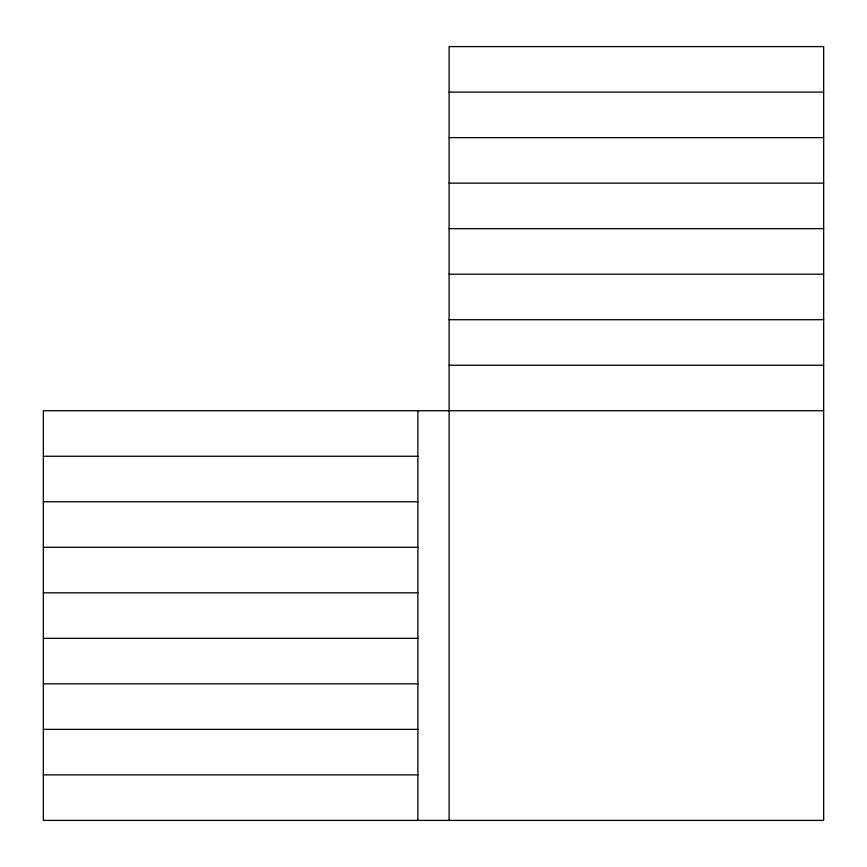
<?xml version="1.0" encoding="UTF-8"?>
<svg xmlns="http://www.w3.org/2000/svg" width="867" height="867" viewBox="0 0 867 867"><rect width="100%" height="100%" fill="white"/><g stroke="black" fill="none" stroke-linecap="round" stroke-linejoin="round"><path stroke-width="1.3" d="M449.106 92.119L823.65 92.119M449.106 137.636L823.65 137.636M449.106 183.154L823.65 183.154M449.106 228.671L823.65 228.671M449.106 274.189L823.65 274.189M449.106 319.706L823.65 319.706M449.106 365.224L823.65 365.224M823.65 410.741L43.35 410.741L43.35 820.399L823.65 820.399L823.65 46.601L449.106 46.601L449.106 820.399M43.35 456.259L417.894 456.259M43.35 501.776L417.894 501.776M43.35 547.294L417.894 547.294M43.35 592.811L417.894 592.811M43.35 638.329L417.894 638.329M43.35 683.846L417.894 683.846M43.35 729.364L417.894 729.364M43.35 774.881L417.894 774.881M417.894 410.741L417.894 820.399"/></g></svg>
